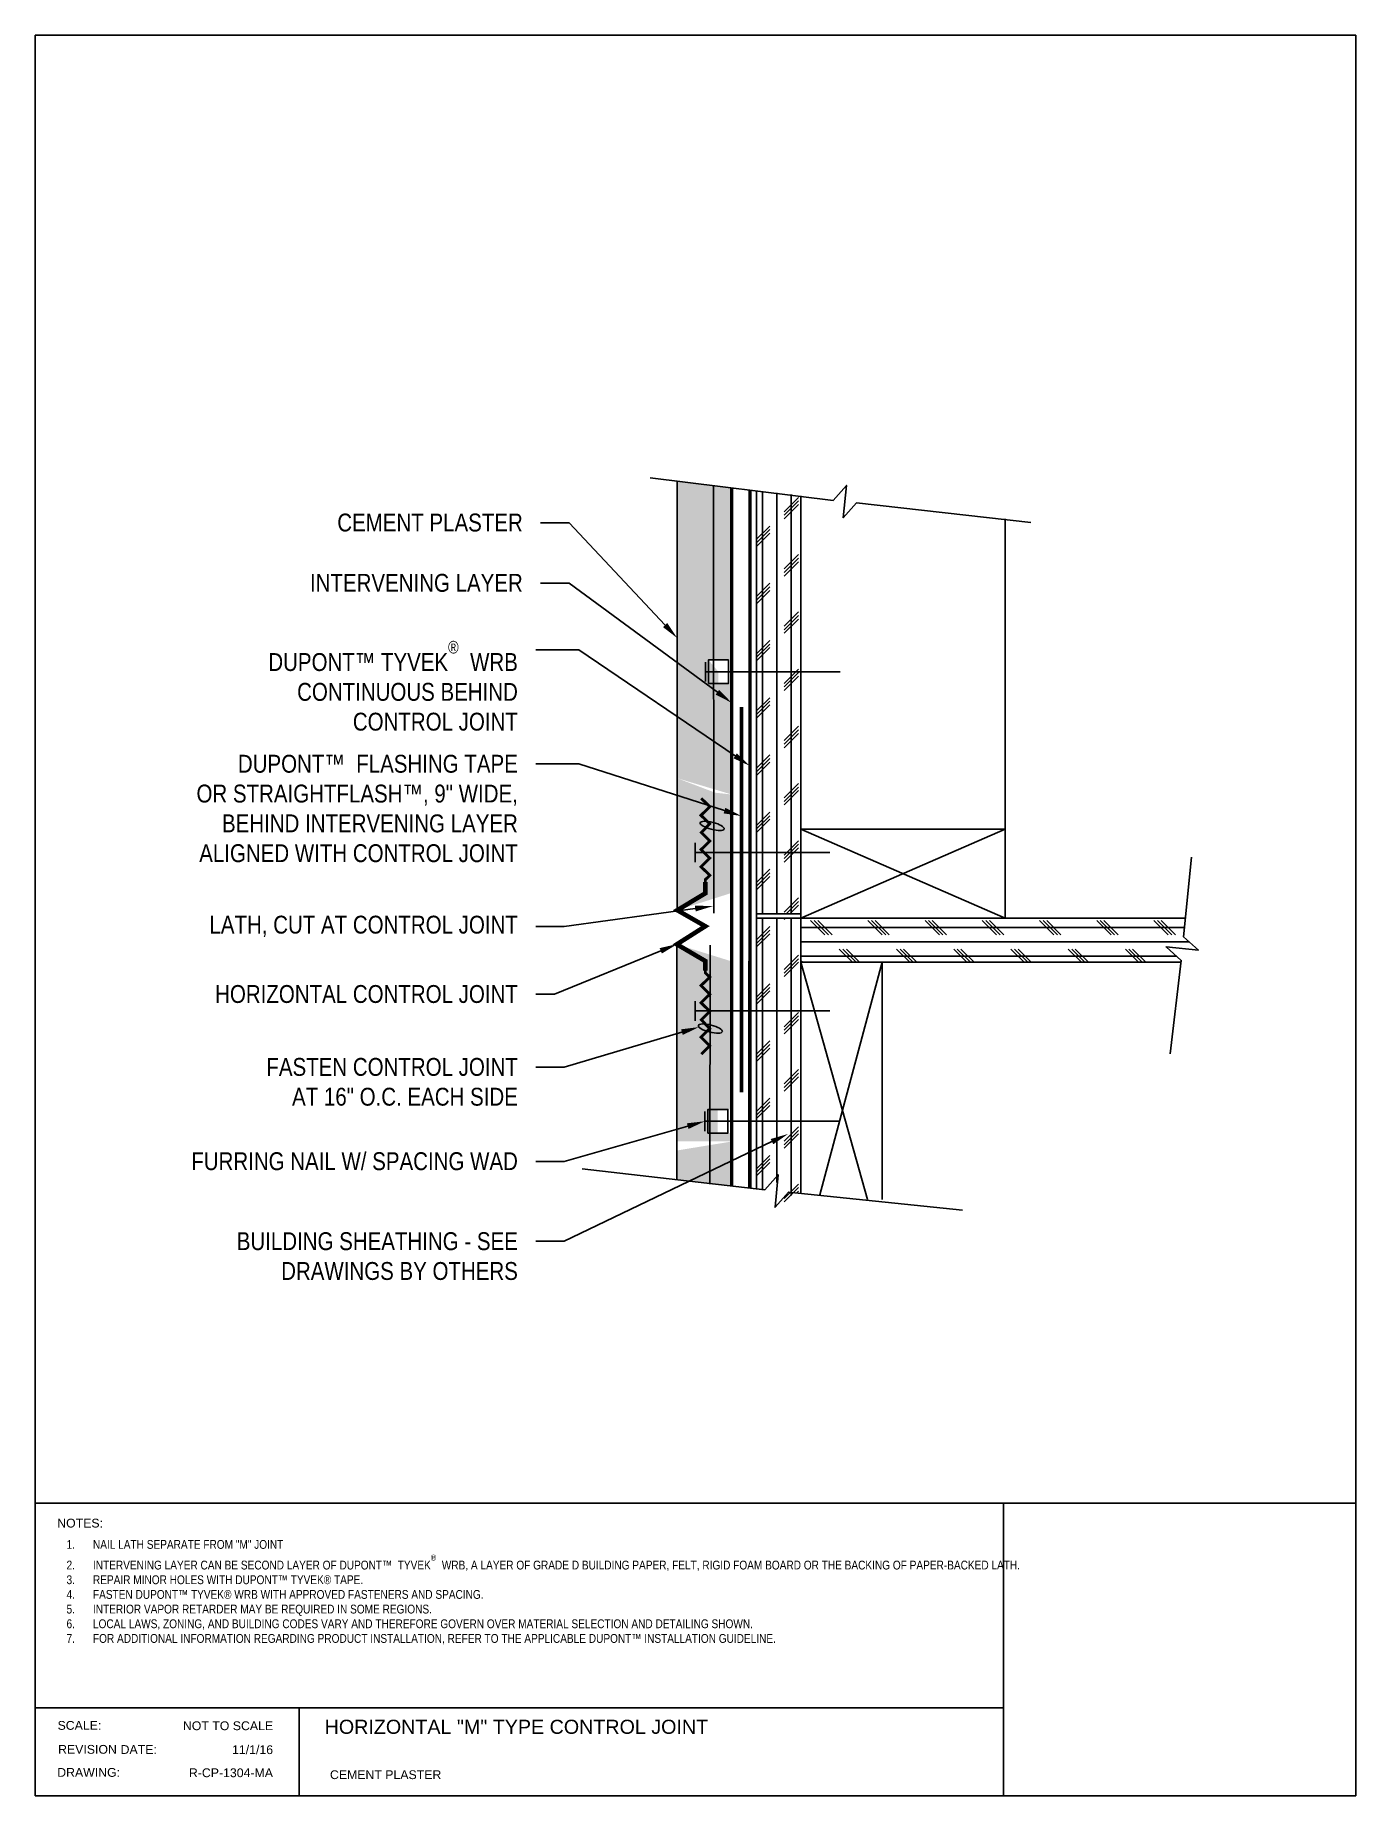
# Paper-space layout 'Title Block' of a CAD drawing. Header units: inches. Extents: x 0.3 to 7.8, y 0.1 to 10.1.
# The model-space entities are those that its viewports show. They can reach past a viewport. Long polylines and large blocks are cut down to what shows.
import ezdxf
from ezdxf import colors
from ezdxf.entities.mleader import LeaderData, LeaderLine
from ezdxf.math import Vec2, Vec3

# ---------------------------------------------------------------- set-up
doc = ezdxf.new("R2010")
doc.units = ezdxf.units.IN
doc.header["$MEASUREMENT"] = 0
for name, pattern in [('CENTER2', [1.125, 0.75, -0.125, 0.125, -0.125]), ('CENTER6', [0.4125, 0.3, -0.05, 0.03125, -0.03125]), ('HIDDEN', [0.375, 0.25, -0.125])]:
    doc.linetypes.add(name, pattern=pattern)
for name, color, linetype, lineweight in [('-ATI-WRB', 5, 'CENTER6', 15), ('.ATI-DETAIL', 13, 'Continuous', 25), ('.ATI-HATCH', 8, 'Continuous', 25), ('.ATI-TEXT', 7, 'Continuous', 35), ('ATI-SAM', 4, 'HIDDEN', 15)]:
    doc.layers.add(name, color=color, linetype=linetype, lineweight=lineweight)
doc.layers.add('title block', color=7, linetype='Continuous')
doc.styles.add('ATI ARCH 5-32', font='ARIALN.TTF', dxfattribs={"height": 0.15625})
doc.styles.get("Standard").update_dxf_attribs({"font": 'arial.ttf'})
doc.linetypes.add('ZIGZAG', pattern='A,0.0001,-0.2,[131,ltypeshp.shx,S=0.2,R=0,X=-0.2,Y=0],-0.4,[131,ltypeshp.shx,S=0.2,R=180,X=0.2,Y=0],-0.2', length=0.8001)
pattern_1 = [(270, (-443.71956, -424.24043), (0.125, -2e-17), []), (45, (-443.78206, -424.30293), (-0.25, 0.25), [0.1767767, -0.1767767]), (45, (-443.78206, -424.33418), (-0.25, 0.25), [0.1767767, -0.1767767]), (45, (-443.78206, -424.36543), (-0.25, 0.25), [0.1767767, -0.1767767])]

msp = doc.modelspace()

# ---------------------------------------------------------------- hatches: boundary and pattern name
at = {"layer": '.ATI-HATCH'}
h = msp.add_hatch(dxfattribs=at)
h.set_pattern_fill('AR-SAND', color=256, scale=0.07)
h.set_pattern_definition([(37.5, (-25.2686, -21.49966), (-0.00440954, 0.13487766), [0, -0.1064, 0, -0.119, 0, -0.11375]), (7.5, (-25.2686, -21.49966), (0.12388437, 0.1975502), [0, -0.0574, 0, -0.0959, 0, -0.03675]), (327.5, (-25.3547, -21.49966), (0.21798993, 0.00039613), [0, -0.035, 0, -0.126, 0, -0.1645]), (317.5, (-25.3547, -21.49966), (0.21042886, 0.0614373), [0, -0.0175, 0, -0.0826, 0, -0.0945])])
h.paths.add_polyline_path([(24.785, 13.368), (24.785, 12.215), (25.25, 12.363), (25.25, 12.561), (25.261, 12.584), (25.261, 13.226)])
h.paths.add_polyline_path([(25.117, 14.186), (24.785, 14.312), (24.785, 13.368), (25.116, 13.242)])
h.paths.add_polyline_path([(25.261, 14.196), (25.144, 14.196), (25.144, 14.299), (25.117, 14.299), (25.116, 13.242), (25.261, 13.226), (25.261, 13.322), (25.261, 13.527)])
h.paths.add_polyline_path([(25.118, 15.289), (24.785, 15.436), (24.785, 14.312), (25.117, 14.186), (25.117, 14.299)])
h.paths.add_polyline_path([(25.261, 15.201), (25.118, 15.289), (25.117, 14.324), (25.117, 14.299), (25.144, 14.299), (25.057, 14.402), (25.261, 14.405)])
h.paths.add_polyline_path([(25.261, 15.897), (25.119, 15.922), (25.118, 15.289), (25.261, 15.201)])
h.paths.add_polyline_path([(25.119, 15.922), (24.785, 15.963), (24.785, 15.436), (25.118, 15.289)])
h.paths.add_polyline_path([(25.25, 11.771), (24.781, 11.917), (24.78, 10.115), (25.261, 10.194), (25.261, 10.268), (25.139, 10.268), (25.139, 10.474), (25.261, 10.474), (25.261, 11.154), (25.25, 11.227)])
h.paths.add_polyline_path([(24.78, 10.194), (25.261, 10.194), (25.119, 10.165), (25.119, 9.821), (24.78, 9.86)])
h.paths.add_polyline_path([(25.261, 10.194), (25.119, 10.165), (25.119, 9.821), (25.261, 9.805)])
h = msp.add_hatch(dxfattribs=at)
h.set_pattern_fill('CORK', color=256, angle=270, style=0)
h.set_pattern_definition(pattern_1)
h.paths.add_polyline_path([(25.864, 15.836), (25.477, 15.884), (25.477, 15.246), (25.864, 15.097)])
h.paths.add_polyline_path([(25.864, 15.097), (25.477, 15.246), (25.477, 12.811), (25.864, 12.811)])
h.paths.add_polyline_path([(25.864, 12.74), (25.864, 12.811), (25.477, 12.811), (25.477, 12.184), (25.864, 12.184)])
h = msp.add_hatch(dxfattribs=at)
h.set_pattern_fill('CORK', color=256, angle=270, style=0)
h.set_pattern_definition(pattern_1)
h.paths.add_polyline_path([(25.864, 11.76), (25.864, 12.146), (25.477, 12.146), (25.477, 11.229), (25.864, 11.229)])
h.paths.add_polyline_path([(25.864, 11.229), (25.477, 11.229), (25.477, 9.786), (25.599, 9.772), (25.716, 9.904), (25.689, 9.62), (25.806, 9.752), (25.864, 9.746)])
h = msp.add_hatch(dxfattribs=at)
h.set_pattern_fill('CORK', color=256, angle=180, style=0)
h.set_pattern_definition([(180, (26.07484, 12.06277), (-2e-17, -0.125), []), (315, (26.01234, 12.12527), (0.25, 0.25), [0.176777, -0.176777]), (315, (25.9811, 12.12527), (0.25, 0.25), [0.176777, -0.176777]), (315, (25.94984, 12.12527), (0.25, 0.25), [0.176777, -0.176777])])
h.paths.add_polyline_path([(29.208, 11.983), (29.224, 12.146), (25.864, 12.146), (25.864, 11.76), (29.186, 11.76), (29.188, 11.776), (29.056, 11.894), (29.339, 11.866)])

# ---------------------------------------------------------------- linework, layer by layer
at = {"layer": '-ATI-WRB', "linetype": 'CENTER6', "ltscale": 0.75, "const_width": 0.03}
msp.add_lwpolyline([(25.419, 9.787), (25.419, 9.787), (25.419, 9.787), (25.419, 9.787), (25.419, 9.787), (25.42, 15.885)], dxfattribs=at)
at = {"layer": '.ATI-DETAIL'}
for p, q in [((24.785, 12.215), (24.785, 15.963)), ((27.651, 12.74), (27.651, 15.634)), ((25.031, 14.214), (25.031, 14.384)), ((25.864, 12.923), (27.651, 12.146)), ((27.651, 12.923), (25.864, 12.146)), ((24.942, 12.634), (24.942, 12.805)), ((25.864, 12.184), (25.477, 12.184)), ((25.864, 12.146), (25.477, 12.146)), ((25.864, 12.146), (25.477, 12.146)), ((25.864, 12.146), (25.864, 11.76)), ((24.781, 11.917), (24.78, 9.86)), ((25.864, 11.76), (26.447, 9.686)), ((26.03, 9.729), (26.575, 11.76)), ((24.942, 11.249), (24.942, 11.42)), ((25.026, 10.285), (25.026, 10.456))]:
    msp.add_line(p, q, dxfattribs=at)
at = {"layer": '.ATI-DETAIL', "color": 13}
for p, q in [((25.477, 15.884), (25.477, 12.146)), ((25.864, 15.836), (25.864, 9.746)), ((25.477, 12.146), (25.477, 9.786)), ((29.224, 12.146), (25.864, 12.146)), ((29.186, 11.76), (25.864, 11.76))]:
    msp.add_line(p, q, dxfattribs=at)
at = {"layer": '.ATI-DETAIL'}
for points in [[(24.549, 15.992), (26.146, 15.795), (26.263, 15.927), (26.235, 15.644), (26.352, 15.775), (27.873, 15.604)], [(25.031, 14.299), (26.207, 14.299)], [(24.942, 12.719), (26.118, 12.719)], [(29.091, 10.96), (29.188, 11.776), (29.056, 11.894), (29.339, 11.866), (29.208, 11.983), (29.278, 12.678)], [(25.864, 9.746), (25.864, 11.76), (26.575, 11.76), (26.575, 9.686)], [(24.942, 11.335), (26.118, 11.335)], [(25.026, 10.371), (26.202, 10.371)], [(23.953, 9.955), (25.549, 9.772), (25.666, 9.904), (25.639, 9.62), (25.756, 9.752), (27.276, 9.595)]]:
    msp.add_lwpolyline(points, dxfattribs=at)
at = {"layer": '.ATI-DETAIL', "linetype": 'ZIGZAG', "ltscale": 0.2}
for points in [[(25.103, 12.189), (25.101, 15.924)], [(25.07, 9.822), (25.072, 11.91)]]:
    msp.add_lwpolyline(points, dxfattribs=at)
at = {"layer": '.ATI-DETAIL', "linetype": 'CENTER2', "ltscale": 0.75, "const_width": 0.03}
msp.add_lwpolyline([(25.261, 9.803), (25.261, 9.803), (25.261, 9.803), (25.261, 9.803), (25.261, 9.803), (25.261, 15.902)], dxfattribs=at)
at = {"layer": '.ATI-DETAIL'}
for points in [[(25.057, 14.196), (25.232, 14.196), (25.232, 14.402), (25.057, 14.402)], [(25.864, 12.923), (27.651, 12.923), (27.651, 12.146), (25.864, 12.146)], [(25.053, 10.268), (25.227, 10.268), (25.227, 10.474), (25.053, 10.474)]]:
    msp.add_lwpolyline(points, close=True, dxfattribs=at)
at = {"layer": '.ATI-DETAIL', "linetype": 'ZIGZAG', "ltscale": 0.25, "const_width": 0.025}
for points in [[(25.03, 12.463), (25.03, 12.482), (25.069, 12.52), (24.993, 12.594), (25.069, 12.67), (24.993, 12.745), (25.069, 12.819), (24.996, 12.894), (25.068, 12.97), (25.027, 13.01), (24.992, 13.044), (25.069, 13.12), (24.994, 13.193)], [(25.03, 11.687), (25.03, 11.668), (25.069, 11.631), (24.993, 11.557), (25.069, 11.481), (24.993, 11.406), (25.069, 11.331), (24.996, 11.257), (25.068, 11.18), (25.027, 11.14), (24.992, 11.106), (25.069, 11.03), (24.994, 10.957)]]:
    msp.add_lwpolyline(points, dxfattribs=at)
at = {"layer": '.ATI-DETAIL', "const_width": 0.04}
msp.add_lwpolyline([(25.03, 11.687), (25.03, 11.771), (24.781, 11.917), (25.03, 12.075), (24.785, 12.215), (25.03, 12.363), (25.03, 12.463)], dxfattribs=at)
at = {"layer": '.ATI-DETAIL', "linetype": 'ZIGZAG', "ltscale": 0.25}
for centre in [(25.09, 12.952), (25.074, 11.181)]:
    msp.add_ellipse(centre, major_axis=(-0.105, 0.027), ratio=0.286261, dxfattribs=at)
at = {"layer": 'ATI-SAM', "const_width": 0.03}
msp.add_lwpolyline([(25.346, 10.625), (25.346, 13.991)], dxfattribs=at)

# ---------------------------------------------------------------- leaders
at = {"layer": '.ATI-TEXT'}
ml = msp.add_multileader_mtext('Standard', dxfattribs=at)
ml.set_content('CEMENT PLASTER', color=7, style='ATI ARCH 5-32')
ml.set_leader_properties(color=7)
ml.build(insert=Vec2(0, 0))
ml.multileader.update_dxf_attribs({"dogleg_length": 0.25, "arrow_head_size": 0.156})
ctx = ml.context
ctx.base_point, ctx.char_height, ctx.arrow_head_size, ctx.landing_gap_size, ctx.plane_origin = Vec3(21.669, 15.601), 0.15625, 0.156, 0.156, Vec3(24.722, 14.582)
ctx.text_align_type = 2
notes = []
notes.append((ctx, [(0, (1, 1, 0), (23.841, 15.601), (-1, 0), 0.25, [(0, [(24.785, 14.593)], 0, [])])]))
ctx.mtext.insert, ctx.mtext.alignment, ctx.mtext.flow_direction = Vec3(23.435, 15.681), 3, 5
ml = msp.add_multileader_mtext('Standard', dxfattribs=at)
ml.set_content('INTERVENING LAYER', color=7, style='ATI ARCH 5-32')
ml.set_leader_properties(color=7)
ml.build(insert=Vec2(0, 0))
ml.multileader.update_dxf_attribs({"dogleg_length": 0.25, "arrow_head_size": 0.156})
ctx = ml.context
ctx.base_point, ctx.char_height, ctx.arrow_head_size, ctx.landing_gap_size, ctx.plane_origin = Vec3(21.438, 15.074), 0.15625, 0.156, 0.156, Vec3(25.07, 14.117)
ctx.text_align_type = 2
notes.append((ctx, [(0, (1, 1, 0), (23.841, 15.074), (-1, 0), 0.25, [(0, [(25.261, 14.027)], 0, [])])]))
ctx.mtext.insert, ctx.mtext.alignment, ctx.mtext.flow_direction = Vec3(23.435, 15.154), 3, 5
ml = msp.add_multileader_mtext('Standard', dxfattribs=at)
ml.set_content('DUPONT™ TYVEK{\\A1;\\H0.7x;\\S®^ ;}  WRB CONTINUOUS BEHIND CONTROL JOINT', color=7, style='ATI ARCH 5-32')
ml.set_leader_properties(color=7)
ml.build(insert=Vec2(0, 0))
ml.multileader.update_dxf_attribs({"dogleg_length": 0.25, "arrow_head_size": 0.156})
ctx = ml.context
ctx.base_point, ctx.char_height, ctx.arrow_head_size, ctx.landing_gap_size, ctx.plane_origin = Vec3(21.072, 14.489), 0.15625, 0.156, 0.156, Vec3(25.196, 14.121)
ctx.text_align_type = 2
notes.append((ctx, [(0, (1, 1, 0), (23.924, 14.489), (-1, 0), 0.376, [(0, [(25.42, 13.476)], 0, [])])]))
ctx.mtext.insert, ctx.mtext.width, ctx.mtext.alignment, ctx.mtext.flow_direction = Vec3(23.392, 14.568), 2.70506, 3, 5
ml = msp.add_multileader_mtext('Standard', dxfattribs=at)
ml.set_content('DUPONT™  FLASHING TAPE \\POR STRAIGHTFLASH™, 9" WIDE,\\PBEHIND INTERVENING LAYER ALIGNED WITH CONTROL JOINT', color=7, style='ATI ARCH 5-32')
ml.set_leader_properties(color=7)
ml.build(insert=Vec2(0, 0))
ml.multileader.update_dxf_attribs({"dogleg_length": 0.25, "arrow_head_size": 0.156})
ctx = ml.context
ctx.base_point, ctx.char_height, ctx.arrow_head_size, ctx.landing_gap_size, ctx.plane_origin = Vec3(20.452, 13.494), 0.15625, 0.156, 0.156, Vec3(25.196, 13.126)
ctx.text_align_type = 2
notes.append((ctx, [(0, (1, 1, 0), (23.924, 13.494), (-1, 0), 0.376, [(0, [(25.346, 13.038)], 0, [])])]))
ctx.mtext.insert, ctx.mtext.width, ctx.mtext.alignment, ctx.mtext.flow_direction = Vec3(23.392, 13.573), 3.00311, 3, 5
ml = msp.add_multileader_mtext('Standard', dxfattribs=at)
ml.set_content('LATH, CUT AT CONTROL JOINT', color=7, style='ATI ARCH 5-32')
ml.set_leader_properties(color=7)
ml.build(insert=Vec2(0, 0))
ml.multileader.update_dxf_attribs({"dogleg_length": 0.25, "arrow_head_size": 0.156})
ctx = ml.context
ctx.base_point, ctx.char_height, ctx.arrow_head_size, ctx.landing_gap_size, ctx.plane_origin = Vec3(20.557, 12.073), 0.15625, 0.156, 0.156, Vec3(25.146, 13.049)
ctx.text_align_type = 2
notes.append((ctx, [(0, (1, 1, 0), (23.798, 12.073), (-1, 0), 0.25, [(0, [(25.097, 12.251)], 0, [])])]))
ctx.mtext.insert, ctx.mtext.alignment, ctx.mtext.flow_direction = Vec3(23.392, 12.167), 3, 5
ml = msp.add_multileader_mtext('Standard', dxfattribs=at)
ml.set_content('HORIZONTAL CONTROL JOINT', color=7, style='ATI ARCH 5-32')
ml.set_leader_properties(color=7)
ml.build(insert=Vec2(0, 0))
ml.multileader.update_dxf_attribs({"dogleg_length": 0.25, "arrow_head_size": 0.156})
ctx = ml.context
ctx.base_point, ctx.char_height, ctx.arrow_head_size, ctx.landing_gap_size, ctx.plane_origin = Vec3(20.607, 11.482), 0.15625, 0.156, 0.156, Vec3(25.392, 12.172)
ctx.text_align_type = 2
notes.append((ctx, [(0, (1, 1, 0), (23.712, 11.482), (-1, 0), 0.163, [(0, [(24.785, 11.919)], 0, [])])]))
ctx.mtext.insert, ctx.mtext.alignment, ctx.mtext.flow_direction = Vec3(23.392, 11.561), 3, 5
ml = msp.add_multileader_mtext('Standard', dxfattribs=at)
ml.set_content('FASTEN CONTROL JOINT\\PAT 16" O.C. EACH SIDE', color=7, style='ATI ARCH 5-32')
ml.set_leader_properties(color=7)
ml.build(insert=Vec2(0, 0))
ml.multileader.update_dxf_attribs({"dogleg_length": 0.25, "arrow_head_size": 0.156})
ctx = ml.context
ctx.base_point, ctx.char_height, ctx.arrow_head_size, ctx.landing_gap_size, ctx.plane_origin = Vec3(21.056, 10.844), 0.15625, 0.156, 0.156, Vec3(25.333, 11.136)
ctx.text_align_type = 2
notes.append((ctx, [(0, (1, 1, 0), (23.798, 10.844), (-1, 0), 0.25, [(0, [(24.975, 11.194)], 0, [])])]))
ctx.mtext.insert, ctx.mtext.alignment, ctx.mtext.flow_direction = Vec3(23.392, 10.924), 3, 5
ml = msp.add_multileader_mtext('Standard', dxfattribs=at)
ml.set_content('FURRING NAIL W/ SPACING WAD', color=7, style='ATI ARCH 5-32')
ml.set_leader_properties(color=7)
ml.build(insert=Vec2(0, 0))
ml.multileader.update_dxf_attribs({"dogleg_length": 0.25, "arrow_head_size": 0.156})
ctx = ml.context
ctx.base_point, ctx.char_height, ctx.arrow_head_size, ctx.landing_gap_size, ctx.plane_origin = Vec3(20.407, 10.02), 0.15625, 0.156, 0.156, Vec3(25.719, 10.958)
ctx.text_align_type = 2
notes.append((ctx, [(0, (1, 1, 0), (23.798, 10.02), (-1, 0), 0.25, [(0, [(25.026, 10.371)], 0, [])])]))
ctx.mtext.insert, ctx.mtext.width, ctx.mtext.alignment, ctx.mtext.flow_direction = Vec3(23.392, 10.1), 3.37069, 3, 5
ml = msp.add_multileader_mtext('Standard', dxfattribs=at)
ml.set_content('BUILDING SHEATHING - SEE DRAWINGS BY OTHERS', color=7, style='ATI ARCH 5-32')
ml.set_leader_properties(color=7)
ml.build(insert=Vec2(0, 0))
ml.multileader.update_dxf_attribs({"dogleg_length": 0.25, "arrow_head_size": 0.156})
ctx = ml.context
ctx.base_point, ctx.char_height, ctx.arrow_head_size, ctx.landing_gap_size, ctx.plane_origin = Vec3(20.802, 9.322), 0.15625, 0.156, 0.156, Vec3(25.719, 10.26)
ctx.text_align_type = 2
notes.append((ctx, [(0, (1, 1, 0), (23.798, 9.322), (-1, 0), 0.25, [(0, [(25.753, 10.26)], 0, [])])]))
ctx.mtext.insert, ctx.mtext.width, ctx.mtext.alignment, ctx.mtext.flow_direction = Vec3(23.392, 9.401), 3.37069, 3, 5
for ctx, leaders in notes:
    for number, flags, end, landing, length, lines in leaders:
        leader = LeaderData()
        leader.index, (leader.has_last_leader_line, leader.has_dogleg_vector, leader.attachment_direction) = number, flags
        leader.last_leader_point, leader.dogleg_vector, leader.dogleg_length = Vec3(end), Vec3(landing), length
        for number, points, colour, breaks in lines:
            line = LeaderLine()
            line.index, line.vertices, line.color, line.breaks = number, Vec3.list(points), colors.encode_raw_color(colour), breaks
            leader.lines.append(line)
        ctx.leaders.append(leader)

psp = doc.layouts.new('Title Block')

# ---------------------------------------------------------------- linework, layer by layer
for p, q in [((7.772, 10.075), (0.272, 10.075)), ((0.272, 10.075), (0.272, 0.075)), ((7.772, 0.075), (7.772, 10.075)), ((0.272, 1.737), (7.772, 1.737)), ((5.772, 1.737), (5.772, 0.075)), ((0.272, 0.575), (5.772, 0.575)), ((1.772, 0.575), (1.772, 0.075)), ((0.272, 0.075), (7.772, 0.075))]:
    psp.add_line(p, q)

# ---------------------------------------------------------------- texts
at = {"attachment_point": 1}
for s, width, heights, insert, char_height in [('HORIZONTAL "M" TYPE CONTROL JOINT', 4.1984, [0], (1.916, 0.507), 0.08), ('NOT TO SCALE', 0.57187, [0.141], (1.111, 0.498), 0.05), ('REVISION', 0.67794, [0], (0.402, 0.364), 0.05), ('11/1/16', 0.46189, [0], (1.39, 0.362), 0.05), ('R-CP-1304-MA', 0.4399, [0], (1.145, 0.231), 0.05), ('CEMENT PLASTER', 1.07519, [0], (1.946, 0.22), 0.05)]:
    psp.add_mtext_dynamic_manual_height_columns(s, width=width, gutter_width=0.25, heights=heights, dxfattribs=dict(at, insert=insert, char_height=char_height))
for tag, p in [('NOTES:', (0.397, 1.599)), ('SCALE:', (0.399, 0.45)), ('DATE:', (0.757, 0.313)), ('DRAWING:', (0.397, 0.183))]:
    psp.add_attdef(tag, p, '', height=0.05)
at = {"layer": 'title block', "insert": (0.4, 1.528), "char_height": 0.05, "attachment_point": 1}
psp.add_mtext_dynamic_manual_height_columns('\\pi-0.15,l0.2,t0.2;{\\fArial Narrow|b0|i0|c0|p34;1.^INAIL LATH SEPARATE FROM "M" JOINT\\P\\C7;2.^IINTERVENING LAYER CAN BE SECOND LAYER OF DUPONT™  TYVEK\\A1;\\H0.7x;\\S®^ ;\\A0;\\H1.42857x;  WRB, A LAYER OF GRADE D BUILDING PAPER, FELT, RIGID FOAM BOARD OR THE BACKING OF PAPER-BACKED LATH.\\P3.^IREPAIR MINOR HOLES WITH DUPONT™ TYVEK® TAPE. \\P4.^IFASTEN DUPONT™ TYVEK® WRB WITH APPROVED FASTENERS AND SPACING. \\P5.^IINTERIOR VAPOR RETARDER MAY BE REQUIRED IN SOME REGIONS. \\P6.^ILOCAL LAWS, ZONING, AND BUILDING CODES VARY AND THEREFORE GOVERN OVER MATERIAL SELECTION AND DETAILING SHOWN. \\P7.^IFOR ADDITIONAL INFORMATION REGARDING PRODUCT INSTALLATION, REFER TO THE APPLICABLE DUPONT™ INSTALLATION GUIDELINE.}', width=5.37213, gutter_width=0.25, heights=[0.953], dxfattribs=at)

# ---------------------------------------------------------------- viewports
at = {"layer": '0'}
psp.add_viewport(center=(4.022, 5.906), size=(7.5, 8.3378), view_center_point=(24.944, 13.447), view_height=12.8274, dxfattribs=at)

doc.saveas('drawing.dxf')
